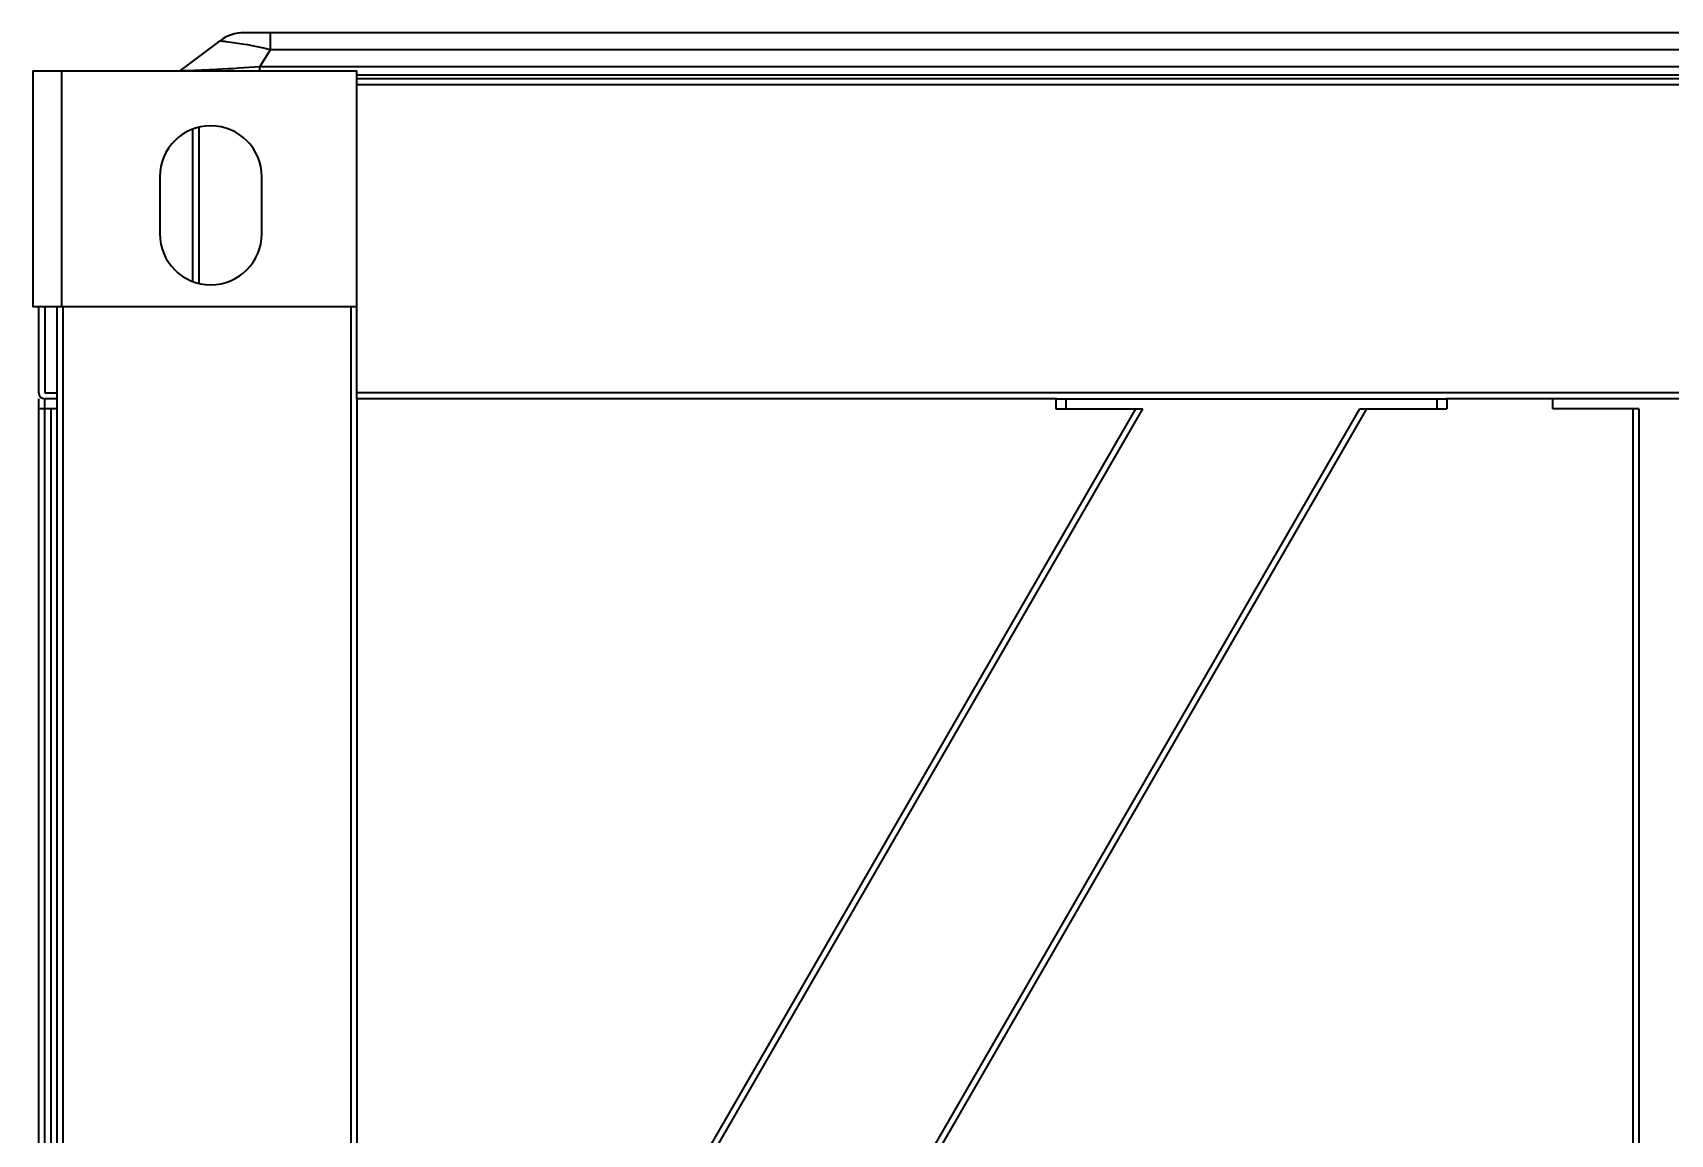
# Model space of a CAD drawing. Header units: millimetres. Extents: x 32496 to 166256, y 3504 to 23939.
# Drawn here: x 36319 to 37138, y 13029 to 13580 of the extents above; entities that cross this region are included whole.
import ezdxf

# ---------------------------------------------------------------- set-up
doc = ezdxf.new("R2010")
doc.units = ezdxf.units.MM
doc.layers.get('0').update_dxf_attribs({"lineweight": 35})

msp = doc.modelspace()

# ---------------------------------------------------------------- linework, layer by layer
at = {"color": 7, "linetype": 'Continuous'}
for p, q in [((36393.018, 13560.575), (36413.018, 13575.575)), ((38651.685, 13579.575), (36425.018, 13579.575)), ((36319.352, 13560.575), (36319.352, 13442.575)), ((36319.352, 13560.575), (36481.352, 13560.575)), ((36481.352, 13442.575), (36481.352, 13560.575)), ((36481.352, 13558.575), (38596.924, 13558.575)), ((38595.352, 13556.575), (36481.352, 13556.575)), ((36399.352, 13455.332), (36399.352, 13531.319)), ((36402.352, 13532.285), (36402.352, 13454.366)), ((36382.852, 13507.575), (36382.852, 13479.075)), ((36433.852, 13479.075), (36433.852, 13507.575)), ((36481.352, 13442.575), (36319.352, 13442.575)), ((36322.352, 13399.575), (36322.352, 13442.575)), ((36325.352, 13442.575), (36325.352, 13399.575)), ((36331.352, 13442.575), (36331.352, 10782.575)), ((36481.352, 13396.575), (36481.352, 13442.575)), ((36322.352, 10877.575), (36322.352, 13396.575)), ((36325.352, 13399.575), (36331.352, 13399.575)), ((36325.352, 10877.575), (36325.352, 13396.575)), ((36331.352, 13396.575), (36325.352, 13396.575)), ((36481.352, 13396.575), (36481.352, 12765.112)), ((36831.32, 13396.575), (36481.352, 13396.575)), ((36830.882, 13396.575), (36830.882, 13391.575)), ((36831.32, 13396.575), (37025.913, 13396.575)), ((37079.352, 13396.575), (37025.913, 13396.575)), ((37026.352, 13396.575), (37026.352, 13391.575)), ((37079.352, 13391.575), (37079.352, 13396.575)), ((37259.352, 13396.575), (37079.352, 13396.575)), ((36325.352, 13391.575), (36322.352, 13391.575)), ((36331.352, 13391.575), (36325.352, 13391.575)), ((36486.352, 12725.55), (36870.882, 13391.575)), ((36486.352, 12525.55), (36986.352, 13391.575)), ((36830.882, 13391.575), (36874.346, 13391.575)), ((36982.887, 13391.575), (37026.352, 13391.575)), ((37122.352, 13391.575), (37079.352, 13391.575)), ((37119.352, 13391.575), (37119.352, 10882.575))]:
    msp.add_line(p, q, dxfattribs=at)
at = {"color": 9, "linetype": 'Continuous'}
for p, q in [((36438.167, 13571.2), (36438.167, 13579.575)), ((36438.167, 13571.2), (36432.944, 13562.763)), ((36438.167, 13571.2), (38638.536, 13571.2)), ((36333.852, 13442.575), (36333.852, 13560.575)), ((36393.018, 13560.575), (36396.495, 13560.695)), ((36432.944, 13560.575), (36432.944, 13562.763)), ((36432.944, 13562.763), (38643.759, 13562.763)), ((38595.352, 13553.575), (36481.352, 13553.575)), ((36334.352, 13442.575), (36334.352, 10782.575)), ((36478.352, 13442.575), (36478.352, 10782.575)), ((38595.352, 13399.575), (36481.352, 13399.575)), ((36835.882, 13396.575), (36835.882, 13391.575)), ((37021.352, 13396.575), (37021.352, 13391.575)), ((36328.352, 13391.575), (36328.352, 10882.575)), ((36486.352, 12719.55), (36874.346, 13391.575)), ((36486.352, 12531.55), (36982.887, 13391.575)), ((37122.352, 13391.575), (37122.352, 10882.575))]:
    msp.add_line(p, q, dxfattribs=at)
msp.add_lwpolyline([(36393.018, 13560.575), (36393.098, 13560.578), (36393.338, 13560.586), (36393.739, 13560.6), (36394.298, 13560.618), (36395.012, 13560.643), (36395.878, 13560.673), (36396.512, 13560.696)], dxfattribs=at)
at = {"color": 7, "linetype": 'Continuous'}
for centre, radius, start, end in [((36425.018, 13559.575), 20, 90.000001, 126.869899), ((36408.352, 13507.575), 25.5, 0, 180), ((36408.352, 13479.075), 25.5, 180, 0), ((36325.352, 13399.575), 3, 180, 270)]:
    msp.add_arc(centre, radius, start, end, dxfattribs=at)
at = {"color": 9, "linetype": 'Continuous'}
for points, knots in [([(36413.018, 13575.575), (36413.019, 13575.576), (36413.024, 13575.574), (36413.033, 13575.574), (36413.048, 13575.572), (36413.07, 13575.57), (36413.097, 13575.567), (36413.146, 13575.561), (36413.223, 13575.553), (36413.334, 13575.541), (36413.469, 13575.526), (36413.628, 13575.508), (36413.888, 13575.478), (36414.273, 13575.434), (36414.805, 13575.373), (36415.429, 13575.299), (36415.877, 13575.244), (36416.115, 13575.215)], [0, 0, 0, 0, 0.0009939, 0.0039738, 0.0089388, 0.0158881, 0.024821, 0.0357363, 0.063503, 0.0991643, 0.1426935, 0.1940537, 0.2532053, 0.3946873, 0.5666911, 0.7686734, 1, 1, 1, 1]), ([(36416.115, 13575.215), (36419.138, 13574.843), (36424.228, 13574.116), (36431.579, 13572.746), (36435.9, 13571.764), (36438.167, 13571.2)], [0, 0, 0, 0, 0.4073875, 0.6875472, 1, 1, 1, 1]), ([(36396.495, 13560.695), (36401.475, 13560.874), (36413.634, 13561.382), (36425.783, 13562.152), (36432.944, 13562.763)], [0, 0, 0, 0, 0.4094176, 1, 1, 1, 1])]:
    msp.add_open_spline(points, degree=3, knots=knots, dxfattribs=at)

doc.saveas('drawing.dxf')
